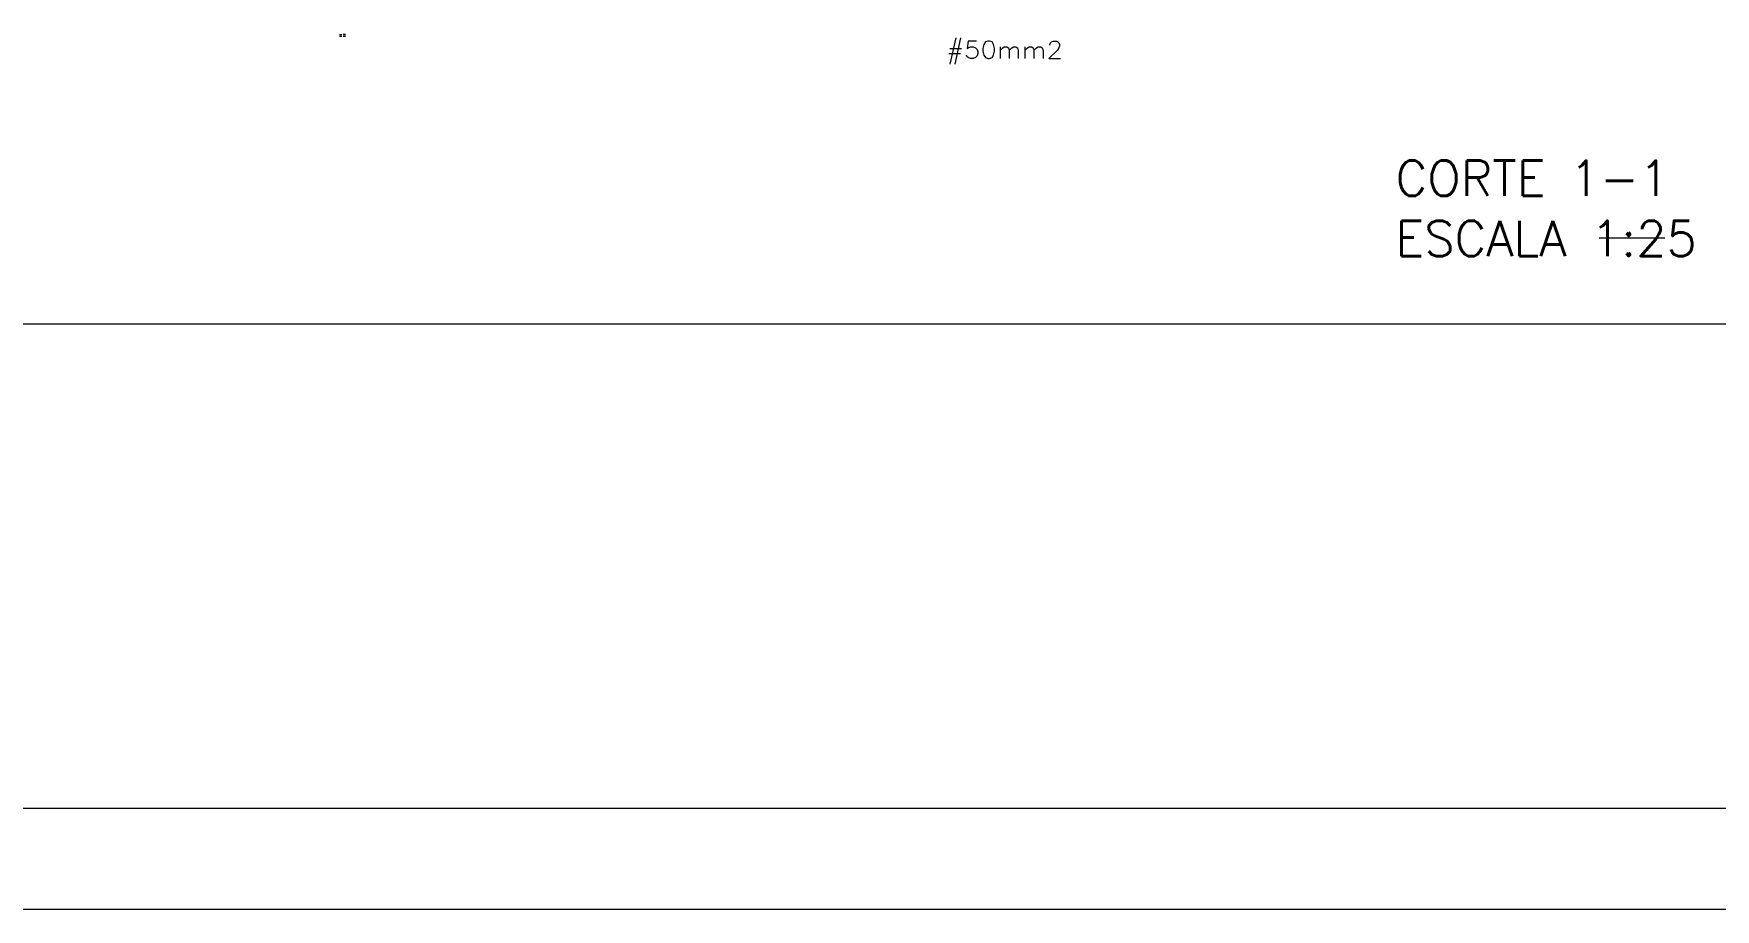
# Model space of a CAD drawing. Header units: inches. Extents: x 5 to 1823, y 18 to 726.
# Drawn here: x 132.2 to 298.9, y 18 to 104.7 of the extents above; entities that cross this region are included whole.
import ezdxf

# ---------------------------------------------------------------- set-up
doc = ezdxf.new("R2010")
doc.units = ezdxf.units.IN
doc.header["$MEASUREMENT"] = 0
for name, color, linetype in [('PDF2_0', 7, 'Continuous'), ('PDF2_ENIT-AQ0T002', 6, 'Continuous'), ('PDF2_Layer 1', 7, 'Continuous'), ('PDF2_PAREDE', 6, 'Continuous'), ('PDF2_Texto', 1, 'Continuous')]:
    doc.layers.add(name, color=color, linetype=linetype)
doc.styles.add('PDF RomanS', font='romans__.ttf')

msp = doc.modelspace()

# ---------------------------------------------------------------- linework, layer by layer
at = {"layer": 'PDF2_0', "lineweight": 5}
for points in [[(106.39, 283.43), (366.96, 283.43), (366.96, 75.91), (106.39, 75.91)], [(106.39, 283.43), (366.96, 283.43), (366.96, 75.91), (106.39, 75.91)], [(226.77, 103.93), (226.53, 103.86), (226.35, 103.62), (226.28, 103.21), (226.28, 102.96), (226.35, 102.56), (226.53, 102.31), (226.77, 102.22), (226.93, 102.22), (227.18, 102.31), (227.33, 102.56), (227.42, 102.96), (227.42, 103.21), (227.33, 103.62), (227.18, 103.86), (226.93, 103.93)]]:
    msp.add_lwpolyline(points, close=True, dxfattribs=at)
for points in [[(223.58, 104.27), (223, 101.66)], [(224.06, 104.27), (223.49, 101.66)], [(225.63, 103.93), (224.8, 103.93), (224.71, 103.21), (224.8, 103.28), (225.04, 103.37), (225.29, 103.37), (225.54, 103.28), (225.69, 103.12), (225.78, 102.88), (225.78, 102.72), (225.69, 102.47), (225.54, 102.31), (225.29, 102.22), (225.04, 102.22), (224.8, 102.31), (224.71, 102.38), (224.64, 102.56)], [(227.99, 103.37), (227.99, 102.22)], [(227.99, 103.03), (228.23, 103.28), (228.39, 103.37), (228.64, 103.37), (228.82, 103.28), (228.88, 103.03), (228.88, 102.22)], [(228.88, 103.03), (229.13, 103.28), (229.29, 103.37), (229.53, 103.37), (229.71, 103.28), (229.78, 103.03), (229.78, 102.22)], [(230.43, 103.37), (230.43, 102.22)], [(230.43, 103.03), (230.68, 103.28), (230.86, 103.37), (231.08, 103.37), (231.26, 103.28), (231.33, 103.03), (231.33, 102.22)], [(231.33, 103.03), (231.58, 103.28), (231.76, 103.37), (232, 103.37), (232.16, 103.28), (232.23, 103.03), (232.23, 102.22)], [(232.9, 103.53), (232.9, 103.62), (232.97, 103.77), (233.06, 103.86), (233.22, 103.93), (233.55, 103.93), (233.71, 103.86), (233.8, 103.77), (233.87, 103.62), (233.87, 103.46), (233.8, 103.28), (233.62, 103.03), (232.81, 102.22), (233.96, 102.22)], [(222.91, 102.72), (224.06, 102.72)], [(223, 103.21), (224.15, 103.21)]]:
    msp.add_lwpolyline(points, dxfattribs=at)
at = {"layer": 'PDF2_ENIT-AQ0T002', "lineweight": 5}
msp.add_lwpolyline([(293.84, 84.44), (287.35, 84.44)], dxfattribs=at)
at = {"layer": 'PDF2_Layer 1', "color": 30, "lineweight": 5, "true_color": 0xff7f00}
msp.add_lwpolyline([(25.47, 611.93), (866.45, 611.93), (866.45, 17.96), (25.47, 17.96)], close=True, dxfattribs=at)
at = {"layer": 'PDF2_Layer 1', "lineweight": 5}
msp.add_lwpolyline([(50.46, 27.95), (50.46, 601.94), (856.46, 601.94), (856.46, 27.95)], close=True, dxfattribs=at)
msp.add_lwpolyline([(50.46, 27.95), (50.46, 601.94), (856.46, 601.94), (856.46, 27.95)], close=True, dxfattribs=at)
msp.add_lwpolyline([(50.46, 27.95), (50.46, 601.94), (856.46, 601.94), (856.46, 27.95)], close=True, dxfattribs=at)
at = {"layer": 'PDF2_PAREDE', "lineweight": 35}
for points in [[(162.65, 104.51), (162.65, 104.63)], [(162.65, 104.36), (162.65, 104.45)], [(163.01, 104.56), (163.01, 104.67)], [(163.01, 104.36), (163.01, 104.49)]]:
    msp.add_lwpolyline(points, dxfattribs=at)

# ---------------------------------------------------------------- texts
at = {"layer": 'PDF2_Texto', "color": 6, "attachment_point": 7, "style": 'PDF RomanS'}
for s, insert, char_height in [('CORTE 1-1', (267.16, 88.61), 3.5), ('ESCALA 1:25', (267.16, 82.65), 3.4999)]:
    msp.add_mtext(s, dxfattribs=dict(at, insert=insert, char_height=char_height))

doc.saveas('drawing.dxf')
